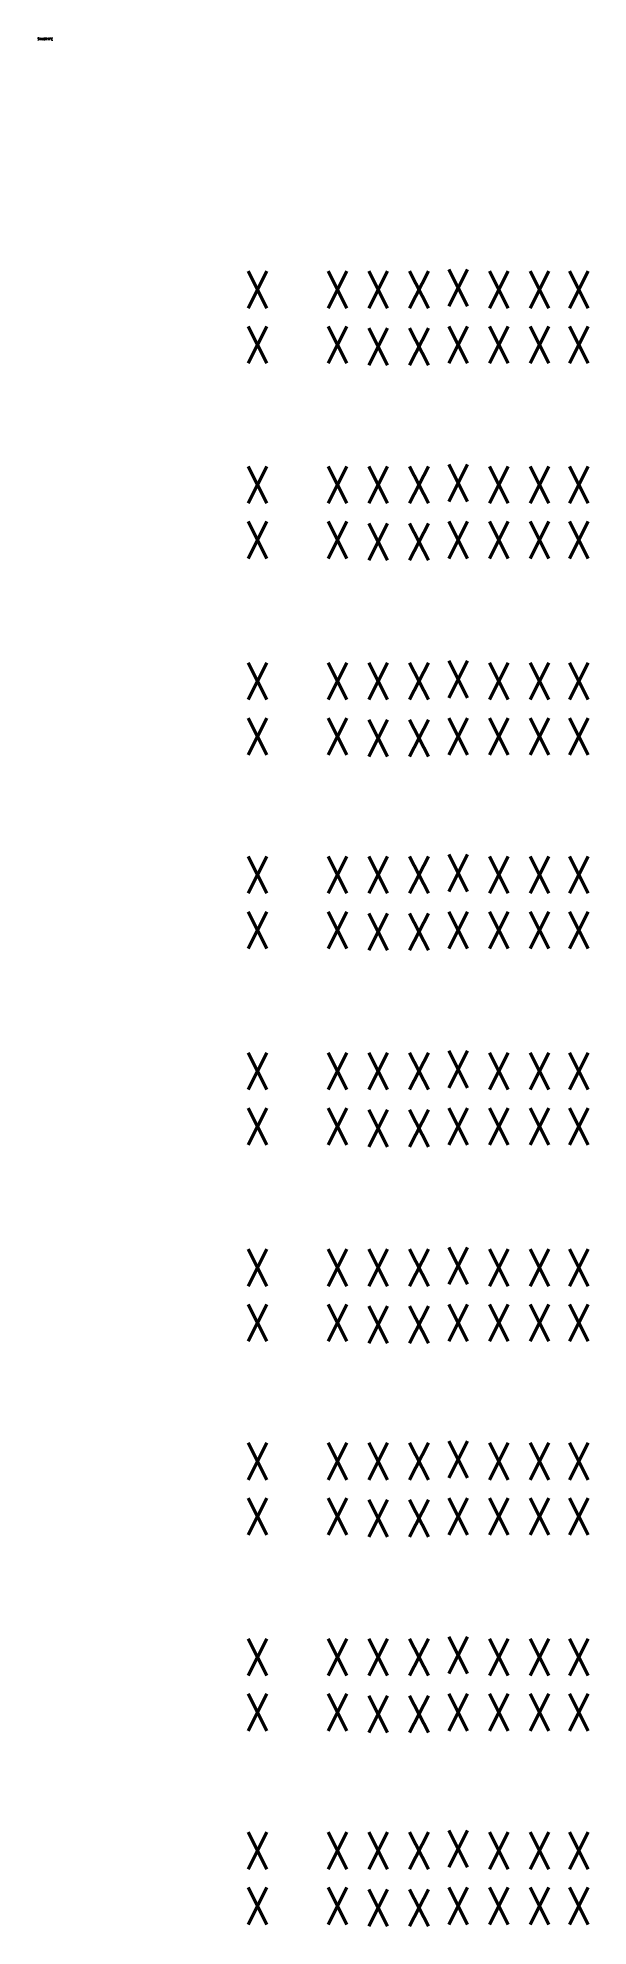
# Model space of a CAD drawing. Extents: x 0 to 48, y -164 to 0.
import ezdxf

# ---------------------------------------------------------------- set-up
doc = ezdxf.new("R2010")
doc.units = 0
doc.header["$LTSCALE"] = 6
doc.header["$MEASUREMENT"] = 0
doc.layers.get('0').update_dxf_attribs({"linetype": 'CONTINUOUS'})
doc.layers.add('2', color=1, linetype='CONTINUOUS')
doc.styles.add('ROMANS', font='ROMANS', dxfattribs={"width": 0.85})
doc.styles.get("Standard").update_dxf_attribs({"font": 'simplex', "width": 0.85})

msp = doc.modelspace()

# ---------------------------------------------------------------- texts
at = {"flags": 1}
msp.add_attdef('SYMBTYPE', (0, 0), 'GN', height=0.2, dxfattribs=at)
at = {"layer": '2', "style": 'ROMANS', "width": 0.85}
for p in [(17.96, -23.3), (24.91, -23.3), (28.45, -23.3), (31.99, -23.3), (35.39, -23.14), (38.93, -23.3), (42.47, -23.3), (45.88, -23.3), (17.96, -28.1), (24.91, -28.1), (28.45, -28.26), (31.99, -28.26), (35.39, -28.1), (38.93, -28.1), (42.47, -28.1), (45.88, -28.1), (17.96, -40.27), (24.91, -40.27), (28.45, -40.27), (31.99, -40.27), (35.39, -40.11), (38.93, -40.27), (42.47, -40.27), (45.88, -40.27), (17.96, -45.07), (24.91, -45.07), (28.45, -45.23), (31.99, -45.23), (35.39, -45.07), (38.93, -45.07), (42.47, -45.07), (45.88, -45.07), (17.96, -57.35), (24.91, -57.35), (28.45, -57.35), (31.99, -57.35), (35.39, -57.19), (38.93, -57.35), (42.47, -57.35), (45.88, -57.35), (17.96, -62.15), (24.91, -62.15), (28.45, -62.31), (31.99, -62.31), (35.39, -62.15), (38.93, -62.15), (42.47, -62.15), (45.88, -62.15), (17.96, -74.19), (24.91, -74.19), (28.45, -74.19), (31.99, -74.19), (35.39, -74.03), (38.93, -74.19), (42.47, -74.19), (45.88, -74.19), (17.96, -78.99), (24.91, -78.99), (28.45, -79.15), (31.99, -79.15), (35.39, -78.99), (38.93, -78.99), (42.47, -78.99), (45.88, -78.99), (17.96, -91.26), (24.91, -91.26), (28.45, -91.26), (31.99, -91.26), (35.39, -91.1), (38.93, -91.26), (42.47, -91.26), (45.88, -91.26), (17.96, -96.07), (24.91, -96.07), (28.45, -96.23), (31.99, -96.23), (35.39, -96.07), (38.93, -96.07), (42.47, -96.07), (45.88, -96.07), (35.39, -108.18), (17.96, -108.34), (24.91, -108.34), (28.45, -108.34), (31.99, -108.34), (38.93, -108.34), (42.47, -108.34), (45.88, -108.34), (17.96, -113.14), (24.91, -113.14), (35.39, -113.14), (38.93, -113.14), (42.47, -113.14), (45.88, -113.14), (28.45, -113.3), (31.99, -113.3), (17.96, -125.18), (24.91, -125.18), (28.45, -125.18), (31.99, -125.18), (35.39, -125.02), (38.93, -125.18), (42.47, -125.18), (45.88, -125.18), (17.96, -129.98), (24.91, -129.98), (28.45, -130.14), (31.99, -130.14), (35.39, -129.98), (38.93, -129.98), (42.47, -129.98), (45.88, -129.98), (17.96, -142.21), (24.91, -142.21), (28.45, -142.21), (31.99, -142.21), (35.39, -142.04), (38.93, -142.21), (42.47, -142.21), (45.88, -142.21), (17.96, -147.01), (24.91, -147.01), (28.45, -147.17), (31.99, -147.17), (35.39, -147.01), (38.93, -147.01), (42.47, -147.01), (45.88, -147.01), (17.96, -159.04), (24.91, -159.04), (28.45, -159.04), (31.99, -159.04), (35.39, -158.88), (38.93, -159.04), (42.47, -159.04), (45.88, -159.04), (17.96, -163.85), (24.91, -163.85), (28.45, -164.01), (31.99, -164.01), (35.39, -163.85), (38.93, -163.85), (42.47, -163.85), (45.88, -163.85)]:
    msp.add_text('X', height=3.2, dxfattribs=at).set_placement(p)

doc.saveas('drawing.dxf')
